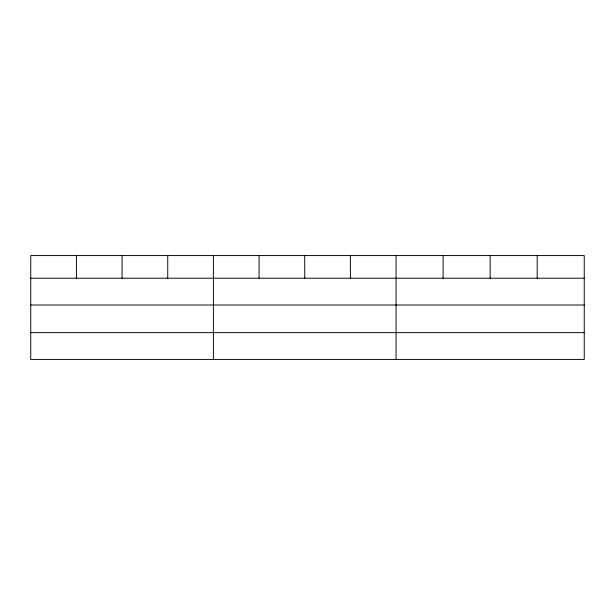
<?xml version="1.0" encoding="UTF-8"?>
<svg xmlns="http://www.w3.org/2000/svg" width="615" height="615" viewBox="0 0 615 615"><rect width="100%" height="100%" fill="white"/><g stroke="black" fill="none" stroke-linecap="round" stroke-linejoin="round"><path stroke-width="0.92" d="M584.25 305.017L584.25 255.571L30.75 255.571L30.75 359.429L584.25 359.429L584.25 305.017L30.75 305.017M30.75 278.218L584.25 278.218M30.75 332.63L584.25 332.63M537.202 255.571L537.202 278.218M490.155 255.571L490.155 278.218M443.108 255.571L443.108 278.218M396.06 255.571L396.06 359.429M350.396 255.571L350.396 278.218M304.733 255.571L304.733 278.218M259.069 255.571L259.069 278.218M213.405 255.571L213.405 359.429M167.741 255.571L167.741 278.218M122.078 255.571L122.078 278.218M76.414 255.571L76.414 278.218"/></g></svg>
